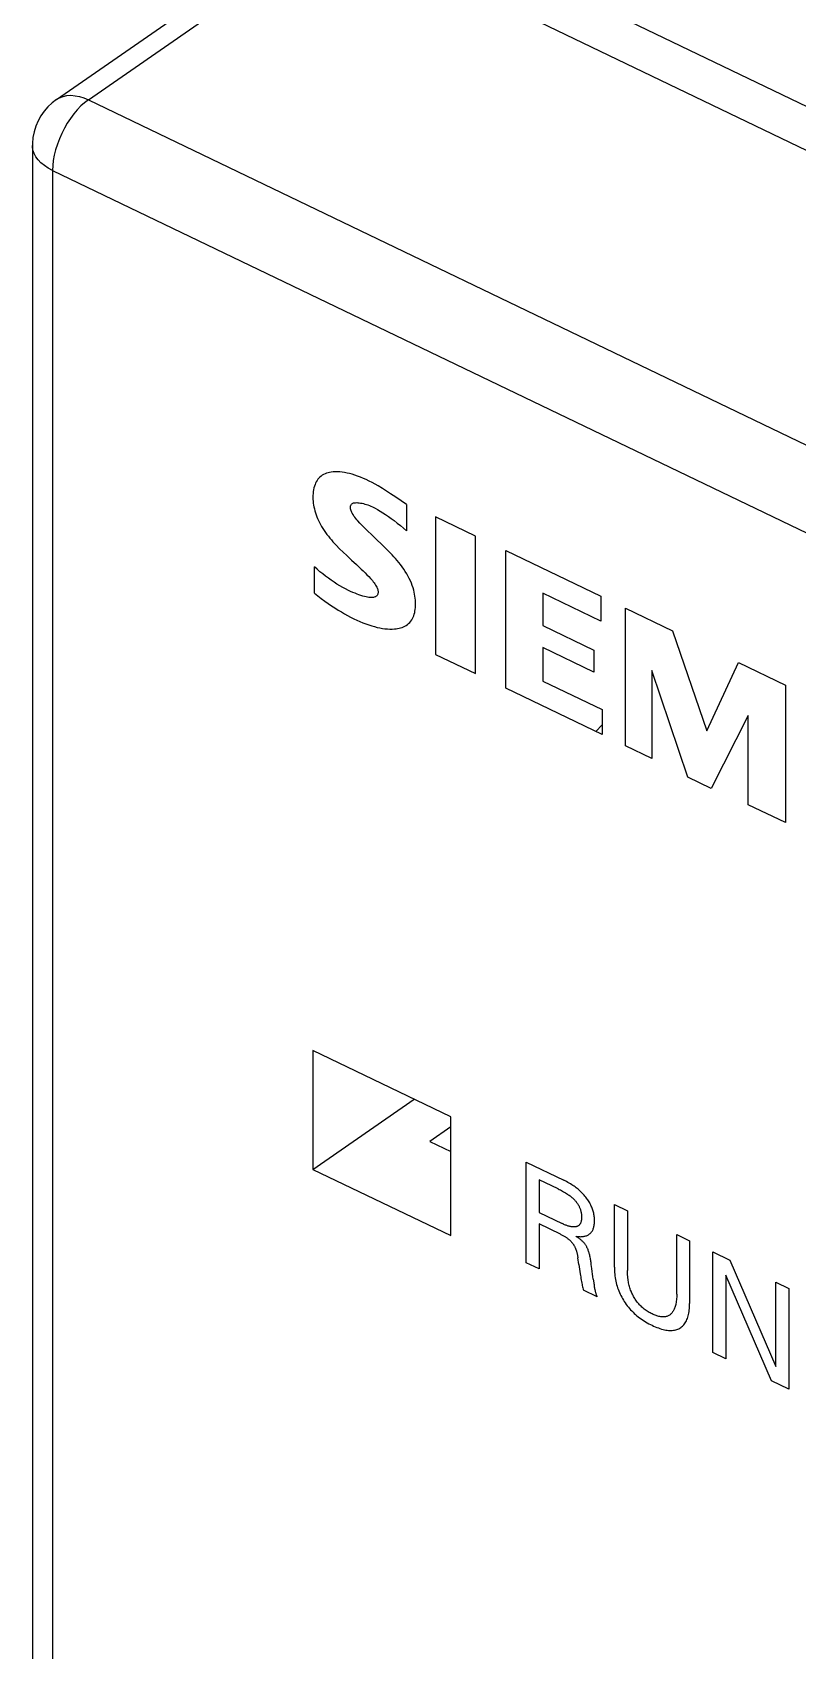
# Model space of a CAD drawing. Extents: x 0 to 420, y 0 to 297.
# Drawn here: x 150.88 to 164.54, y 151.48 to 180.36 of the extents above; entities that cross this region are included whole.
import ezdxf

# ---------------------------------------------------------------- set-up
doc = ezdxf.new("R2010")
doc.units = 0
doc.header["$LTSCALE"] = 23.1
doc.layers.add('40000_ISO', color=7, linetype='CONTINUOUS')

msp = doc.modelspace()

# ---------------------------------------------------------------- linework, layer by layer
at = {"layer": '40000_ISO', "color": 7, "linetype": 'CONTINUOUS'}
for p, q in [((210.089, 157.221), (156.678, 182.895)), ((151.309, 179.164), (156.104, 182.49)), ((151.879, 179.159), (156.358, 182.265)), ((209.769, 156.591), (156.358, 182.265)), ((151.23, 179.104), (151.157, 179.035)), ((151.309, 179.164), (151.23, 179.104)), ((151.309, 179.164), (151.365, 179.197)), ((151.365, 179.197), (151.427, 179.22)), ((151.427, 179.22), (151.495, 179.235)), ((151.495, 179.235), (151.566, 179.239)), ((151.566, 179.239), (151.641, 179.233)), ((151.641, 179.233), (151.719, 179.218)), ((151.719, 179.218), (151.799, 179.193)), ((151.812, 179.108), (151.746, 179.049)), ((151.799, 179.193), (151.879, 179.159)), ((151.879, 179.159), (151.812, 179.108)), ((151.879, 179.159), (205.29, 153.486)), ((150.981, 178.783), (150.94, 178.686)), ((151.031, 178.873), (150.981, 178.783)), ((151.09, 178.957), (151.031, 178.873)), ((151.157, 179.035), (151.09, 178.957)), ((151.559, 178.828), (151.503, 178.742)), ((151.619, 178.908), (151.559, 178.828)), ((151.681, 178.982), (151.619, 178.908)), ((151.746, 179.049), (151.681, 178.982)), ((150.909, 178.588), (150.889, 178.484)), ((150.94, 178.686), (150.909, 178.588)), ((151.403, 178.559), (151.361, 178.464)), ((151.451, 178.653), (151.403, 178.559)), ((151.503, 178.742), (151.451, 178.653)), ((150.88, 178.381), (150.879, 178.343)), ((150.88, 178.32), (150.879, 178.343)), ((150.879, 178.343), (150.879, 143.233)), ((150.889, 178.484), (150.88, 178.381)), ((150.889, 178.26), (150.88, 178.32)), ((150.91, 178.201), (150.889, 178.26)), ((151.294, 178.269), (151.27, 178.173)), ((151.325, 178.367), (151.294, 178.269)), ((151.361, 178.464), (151.325, 178.367)), ((150.941, 178.143), (150.91, 178.201)), ((150.982, 178.088), (150.941, 178.143)), ((151.033, 178.035), (150.982, 178.088)), ((151.093, 177.986), (151.033, 178.035)), ((151.162, 177.94), (151.093, 177.986)), ((151.239, 177.899), (151.162, 177.94)), ((151.243, 177.987), (151.239, 177.899)), ((151.253, 178.078), (151.243, 177.987)), ((151.27, 178.173), (151.253, 178.078)), ((151.239, 177.899), (151.239, 142.789)), ((151.239, 177.899), (204.65, 152.225)), ((156.033, 172.444), (156.013, 172.427)), ((156.055, 172.46), (156.033, 172.444)), ((156.079, 172.473), (156.055, 172.46)), ((156.104, 172.485), (156.079, 172.473)), ((156.13, 172.495), (156.104, 172.485)), ((156.157, 172.503), (156.13, 172.495)), ((156.185, 172.51), (156.157, 172.503)), ((156.214, 172.515), (156.185, 172.51)), ((156.251, 172.519), (156.214, 172.515)), ((156.289, 172.521), (156.251, 172.519)), ((156.328, 172.52), (156.289, 172.521)), ((156.368, 172.518), (156.328, 172.52)), ((156.408, 172.514), (156.368, 172.518)), ((156.452, 172.507), (156.408, 172.514)), ((156.497, 172.498), (156.452, 172.507)), ((156.542, 172.487), (156.497, 172.498)), ((156.588, 172.475), (156.542, 172.487)), ((156.634, 172.46), (156.588, 172.475)), ((156.685, 172.443), (156.634, 172.46)), ((156.737, 172.424), (156.685, 172.443)), ((155.894, 172.167), (155.891, 172.132)), ((155.899, 172.2), (155.894, 172.167)), ((155.906, 172.232), (155.899, 172.2)), ((155.914, 172.263), (155.906, 172.232)), ((155.925, 172.293), (155.914, 172.263)), ((155.936, 172.319), (155.925, 172.293)), ((155.948, 172.343), (155.936, 172.319)), ((155.962, 172.367), (155.948, 172.343)), ((155.978, 172.389), (155.962, 172.367)), ((155.995, 172.409), (155.978, 172.389)), ((156.013, 172.427), (155.995, 172.409)), ((156.788, 172.403), (156.737, 172.424)), ((156.84, 172.38), (156.788, 172.403)), ((156.892, 172.355), (156.84, 172.38)), ((156.945, 172.327), (156.892, 172.355)), ((156.999, 172.298), (156.945, 172.327)), ((157.052, 172.267), (156.999, 172.298)), ((157.127, 172.223), (157.052, 172.267)), ((157.201, 172.176), (157.127, 172.223)), ((157.275, 172.129), (157.201, 172.176)), ((155.889, 172.097), (155.888, 172.061)), ((155.888, 172.061), (155.889, 172.028)), ((155.891, 172.132), (155.889, 172.097)), ((155.889, 172.028), (155.891, 171.995)), ((155.891, 171.995), (155.895, 171.961)), ((155.895, 171.961), (155.899, 171.927)), ((155.899, 171.927), (155.905, 171.893)), ((155.905, 171.893), (155.913, 171.858)), ((155.913, 171.858), (155.922, 171.823)), ((156.557, 171.886), (156.558, 171.898)), ((156.558, 171.871), (156.557, 171.886)), ((156.558, 171.898), (156.56, 171.91)), ((156.561, 171.857), (156.558, 171.871)), ((156.56, 171.91), (156.564, 171.921)), ((156.565, 171.842), (156.561, 171.857)), ((156.564, 171.921), (156.569, 171.931)), ((156.569, 171.931), (156.575, 171.94)), ((156.575, 171.94), (156.583, 171.948)), ((156.583, 171.948), (156.593, 171.955)), ((156.593, 171.955), (156.603, 171.96)), ((156.603, 171.96), (156.615, 171.964)), ((156.615, 171.964), (156.627, 171.967)), ((156.627, 171.967), (156.648, 171.969)), ((156.648, 171.969), (156.669, 171.97)), ((156.669, 171.97), (156.691, 171.969)), ((156.691, 171.969), (156.714, 171.967)), ((156.714, 171.967), (156.739, 171.963)), ((156.739, 171.963), (156.764, 171.958)), ((156.764, 171.958), (156.789, 171.952)), ((156.789, 171.952), (156.815, 171.945)), ((156.815, 171.945), (156.842, 171.937)), ((156.842, 171.937), (156.868, 171.928)), ((156.868, 171.928), (156.895, 171.917)), ((156.895, 171.917), (156.923, 171.905)), ((156.923, 171.905), (156.95, 171.892)), ((156.95, 171.892), (156.996, 171.87)), ((156.996, 171.87), (157.042, 171.845)), ((157.37, 172.066), (157.275, 172.129)), ((157.561, 171.939), (157.37, 172.066)), ((157.561, 171.939), (157.561, 171.469)), ((155.922, 171.823), (155.932, 171.788)), ((155.932, 171.788), (155.944, 171.753)), ((155.944, 171.753), (155.957, 171.719)), ((155.957, 171.719), (155.972, 171.684)), ((155.972, 171.684), (155.987, 171.649)), ((155.987, 171.649), (156.004, 171.615)), ((156.004, 171.615), (156.022, 171.581)), ((156.022, 171.581), (156.043, 171.544)), ((156.57, 171.826), (156.565, 171.842)), ((156.576, 171.811), (156.57, 171.826)), ((156.583, 171.795), (156.576, 171.811)), ((156.591, 171.78), (156.583, 171.795)), ((156.605, 171.755), (156.591, 171.78)), ((156.621, 171.731), (156.605, 171.755)), ((156.637, 171.708), (156.621, 171.731)), ((156.654, 171.685), (156.637, 171.708)), ((156.673, 171.663), (156.654, 171.685)), ((156.691, 171.642), (156.673, 171.663)), ((156.723, 171.606), (156.691, 171.642)), ((156.757, 171.571), (156.723, 171.606)), ((156.79, 171.537), (156.757, 171.571)), ((157.042, 171.845), (157.087, 171.818)), ((157.087, 171.818), (157.133, 171.79)), ((157.133, 171.79), (157.184, 171.757)), ((157.184, 171.757), (157.235, 171.722)), ((157.235, 171.722), (157.286, 171.686)), ((157.286, 171.686), (157.336, 171.649)), ((157.336, 171.649), (157.393, 171.606)), ((157.393, 171.606), (157.449, 171.561)), ((157.449, 171.561), (157.505, 171.515)), ((158.077, 171.717), (158.077, 169.261)), ((158.79, 171.374), (158.077, 171.717)), ((156.043, 171.544), (156.065, 171.508)), ((156.065, 171.508), (156.088, 171.472)), ((156.088, 171.472), (156.112, 171.437)), ((156.112, 171.437), (156.137, 171.403)), ((156.137, 171.403), (156.163, 171.369)), ((156.163, 171.369), (156.189, 171.336)), ((156.189, 171.336), (156.217, 171.304)), ((156.217, 171.304), (156.245, 171.272)), ((156.245, 171.272), (156.274, 171.241)), ((156.824, 171.504), (156.79, 171.537)), ((156.858, 171.47), (156.824, 171.504)), ((156.943, 171.389), (156.858, 171.47)), ((157.028, 171.308), (156.943, 171.389)), ((157.113, 171.227), (157.028, 171.308)), ((157.505, 171.515), (157.561, 171.469)), ((158.79, 168.918), (158.79, 171.374)), ((156.274, 171.241), (156.303, 171.211)), ((156.303, 171.211), (156.365, 171.148)), ((156.365, 171.148), (156.428, 171.087)), ((156.428, 171.087), (156.491, 171.026)), ((156.491, 171.026), (156.577, 170.945)), ((157.176, 171.165), (157.113, 171.227)), ((157.238, 171.102), (157.176, 171.165)), ((157.3, 171.038), (157.238, 171.102)), ((157.331, 171.005), (157.3, 171.038)), ((157.361, 170.972), (157.331, 171.005)), ((159.331, 168.658), (159.331, 171.114)), ((159.331, 171.114), (161.028, 170.298)), ((155.913, 170.353), (155.913, 170.824)), ((155.963, 170.78), (155.913, 170.824)), ((156.013, 170.737), (155.963, 170.78)), ((156.063, 170.696), (156.013, 170.737)), ((156.114, 170.656), (156.063, 170.696)), ((156.577, 170.945), (156.664, 170.864)), ((156.664, 170.864), (156.751, 170.783)), ((156.751, 170.783), (156.785, 170.75)), ((156.785, 170.75), (156.819, 170.717)), ((156.819, 170.717), (156.852, 170.684)), ((157.391, 170.938), (157.361, 170.972)), ((157.42, 170.904), (157.391, 170.938)), ((157.451, 170.865), (157.42, 170.904)), ((157.481, 170.824), (157.451, 170.865)), ((157.509, 170.783), (157.481, 170.824)), ((157.537, 170.741), (157.509, 170.783)), ((157.563, 170.698), (157.537, 170.741)), ((157.587, 170.654), (157.563, 170.698)), ((156.164, 170.619), (156.114, 170.656)), ((156.215, 170.583), (156.164, 170.619)), ((156.266, 170.549), (156.215, 170.583)), ((156.317, 170.516), (156.266, 170.549)), ((156.368, 170.486), (156.317, 170.516)), ((156.419, 170.457), (156.368, 170.486)), ((156.47, 170.43), (156.419, 170.457)), ((156.521, 170.404), (156.47, 170.43)), ((156.852, 170.684), (156.885, 170.649)), ((156.885, 170.649), (156.918, 170.614)), ((156.918, 170.614), (156.934, 170.596)), ((156.934, 170.596), (156.949, 170.577)), ((156.949, 170.577), (156.965, 170.558)), ((156.965, 170.558), (156.979, 170.539)), ((156.979, 170.539), (156.993, 170.519)), ((156.993, 170.519), (157.006, 170.499)), ((157.006, 170.499), (157.018, 170.478)), ((157.018, 170.478), (157.026, 170.463)), ((157.026, 170.463), (157.033, 170.448)), ((157.033, 170.448), (157.039, 170.432)), ((157.039, 170.432), (157.044, 170.417)), ((157.044, 170.417), (157.048, 170.403)), ((157.608, 170.613), (157.587, 170.654)), ((157.627, 170.572), (157.608, 170.613)), ((157.645, 170.53), (157.627, 170.572)), ((157.661, 170.489), (157.645, 170.53)), ((157.675, 170.447), (157.661, 170.489)), ((157.687, 170.406), (157.675, 170.447)), ((157.696, 170.37), (157.687, 170.406)), ((155.913, 170.353), (155.974, 170.306)), ((155.974, 170.306), (156.036, 170.259)), ((156.036, 170.259), (156.098, 170.213)), ((156.098, 170.213), (156.16, 170.169)), ((156.16, 170.169), (156.219, 170.129)), ((156.219, 170.129), (156.277, 170.091)), ((156.56, 170.386), (156.521, 170.404)), ((156.6, 170.368), (156.56, 170.386)), ((156.639, 170.351), (156.6, 170.368)), ((156.675, 170.337), (156.639, 170.351)), ((156.71, 170.324), (156.675, 170.337)), ((156.746, 170.312), (156.71, 170.324)), ((156.777, 170.303), (156.746, 170.312)), ((156.809, 170.294), (156.777, 170.303)), ((156.84, 170.287), (156.809, 170.294)), ((156.864, 170.282), (156.84, 170.287)), ((156.888, 170.279), (156.864, 170.282)), ((156.912, 170.277), (156.888, 170.279)), ((156.935, 170.276), (156.912, 170.277)), ((156.957, 170.277), (156.935, 170.276)), ((156.971, 170.279), (156.957, 170.277)), ((156.984, 170.282), (156.971, 170.279)), ((156.996, 170.286), (156.984, 170.282)), ((157.008, 170.291), (156.996, 170.286)), ((157.019, 170.298), (157.008, 170.291)), ((157.028, 170.307), (157.019, 170.298)), ((157.035, 170.315), (157.028, 170.307)), ((157.041, 170.325), (157.035, 170.315)), ((157.046, 170.336), (157.041, 170.325)), ((157.049, 170.348), (157.046, 170.336)), ((157.048, 170.403), (157.05, 170.388)), ((157.051, 170.361), (157.049, 170.348)), ((157.05, 170.388), (157.052, 170.374)), ((157.052, 170.374), (157.051, 170.361)), ((157.704, 170.334), (157.696, 170.37)), ((157.71, 170.298), (157.704, 170.334)), ((157.715, 170.263), (157.71, 170.298)), ((157.718, 170.228), (157.715, 170.263)), ((157.72, 170.193), (157.718, 170.228)), ((157.718, 170.096), (157.72, 170.127)), ((157.72, 170.159), (157.72, 170.193)), ((157.72, 170.127), (157.72, 170.159)), ((159.995, 170.351), (159.995, 169.776)), ((161.028, 169.854), (159.995, 170.351)), ((161.028, 170.298), (161.028, 169.854)), ((156.277, 170.091), (156.336, 170.053)), ((156.336, 170.053), (156.395, 170.018)), ((156.395, 170.018), (156.45, 169.985)), ((156.45, 169.985), (156.505, 169.955)), ((156.505, 169.955), (156.56, 169.926)), ((156.56, 169.926), (156.616, 169.898)), ((156.616, 169.898), (156.67, 169.872)), ((156.67, 169.872), (156.725, 169.848)), ((156.725, 169.848), (156.779, 169.826)), ((157.596, 169.811), (157.616, 169.831)), ((157.616, 169.831), (157.634, 169.852)), ((157.634, 169.852), (157.651, 169.875)), ((157.651, 169.875), (157.666, 169.9)), ((157.666, 169.9), (157.679, 169.926)), ((157.679, 169.926), (157.689, 169.952)), ((157.689, 169.952), (157.697, 169.978)), ((157.697, 169.978), (157.705, 170.006)), ((157.705, 170.006), (157.71, 170.035)), ((157.71, 170.035), (157.715, 170.065)), ((157.715, 170.065), (157.718, 170.096)), ((161.471, 167.629), (161.471, 170.085)), ((161.471, 170.085), (162.307, 169.684)), ((156.779, 169.826), (156.833, 169.805)), ((156.833, 169.805), (156.888, 169.786)), ((156.888, 169.786), (156.937, 169.77)), ((156.937, 169.77), (156.986, 169.756)), ((156.986, 169.756), (157.034, 169.744)), ((157.034, 169.744), (157.082, 169.733)), ((157.082, 169.733), (157.13, 169.725)), ((157.13, 169.725), (157.174, 169.719)), ((157.174, 169.719), (157.217, 169.715)), ((157.217, 169.715), (157.26, 169.713)), ((157.26, 169.713), (157.302, 169.713)), ((157.302, 169.713), (157.343, 169.715)), ((157.343, 169.715), (157.372, 169.718)), ((157.372, 169.718), (157.4, 169.722)), ((157.4, 169.722), (157.427, 169.727)), ((157.427, 169.727), (157.454, 169.734)), ((157.454, 169.734), (157.48, 169.743)), ((157.48, 169.743), (157.505, 169.753)), ((157.505, 169.753), (157.53, 169.764)), ((157.53, 169.764), (157.553, 169.778)), ((157.553, 169.778), (157.575, 169.794)), ((157.575, 169.794), (157.596, 169.811)), ((159.995, 169.776), (160.905, 169.338)), ((162.307, 169.684), (162.922, 167.899)), ((158.077, 169.261), (158.79, 168.918)), ((159.995, 169.384), (159.995, 168.783)), ((160.905, 168.946), (159.995, 169.384)), ((160.905, 169.338), (160.905, 168.946)), ((161.938, 168.972), (161.938, 167.405)), ((162.578, 167.071), (161.938, 168.972)), ((162.922, 167.899), (163.488, 169.116)), ((163.488, 169.116), (164.324, 168.714)), ((159.995, 168.783), (161.053, 168.275)), ((164.324, 168.714), (164.324, 166.258)), ((161.053, 167.83), (159.331, 168.658)), ((161.053, 168.275), (161.053, 167.83)), ((163.66, 168.171), (162.996, 166.87)), ((163.66, 166.577), (163.66, 168.171)), ((160.936, 167.887), (161.053, 168.004)), ((161.938, 167.405), (161.471, 167.629)), ((162.996, 166.87), (162.578, 167.071)), ((164.324, 166.258), (163.66, 166.577)), ((155.889, 162.192), (155.889, 160.069)), ((158.348, 161.01), (155.889, 162.192)), ((155.889, 160.069), (157.697, 161.323)), ((158.348, 158.887), (158.348, 161.01)), ((158.348, 160.827), (157.975, 160.568)), ((157.975, 160.568), (158.348, 160.389)), ((155.889, 160.069), (158.348, 158.887)), ((159.693, 158.404), (159.693, 160.2)), ((159.693, 160.2), (160.366, 159.876)), ((159.924, 159.885), (159.924, 159.301)), ((160.265, 159.721), (159.924, 159.885)), ((160.265, 159.721), (160.285, 159.711)), ((160.39, 159.864), (160.366, 159.876)), ((160.415, 159.852), (160.39, 159.864)), ((160.439, 159.838), (160.415, 159.852)), ((160.464, 159.825), (160.439, 159.838)), ((160.488, 159.81), (160.464, 159.825)), ((160.512, 159.795), (160.488, 159.81)), ((160.53, 159.783), (160.512, 159.795)), ((160.549, 159.77), (160.53, 159.783)), ((160.567, 159.757), (160.549, 159.77)), ((160.585, 159.743), (160.567, 159.757)), ((160.603, 159.729), (160.585, 159.743)), ((160.621, 159.715), (160.603, 159.729)), ((160.285, 159.711), (160.305, 159.702)), ((160.305, 159.702), (160.324, 159.691)), ((160.324, 159.691), (160.344, 159.681)), ((160.344, 159.681), (160.364, 159.67)), ((160.364, 159.67), (160.383, 159.659)), ((160.383, 159.659), (160.399, 159.649)), ((160.399, 159.649), (160.415, 159.639)), ((160.415, 159.639), (160.431, 159.629)), ((160.431, 159.629), (160.447, 159.618)), ((160.447, 159.618), (160.463, 159.607)), ((160.463, 159.607), (160.479, 159.595)), ((160.479, 159.595), (160.49, 159.587)), ((160.49, 159.587), (160.501, 159.578)), ((160.501, 159.578), (160.511, 159.569)), ((160.511, 159.569), (160.522, 159.56)), ((160.522, 159.56), (160.533, 159.551)), ((160.533, 159.551), (160.543, 159.541)), ((160.543, 159.541), (160.553, 159.531)), ((160.553, 159.531), (160.562, 159.521)), ((160.562, 159.521), (160.571, 159.511)), ((160.571, 159.511), (160.58, 159.501)), ((160.58, 159.501), (160.588, 159.491)), ((160.588, 159.491), (160.596, 159.48)), ((160.596, 159.48), (160.604, 159.469)), ((160.604, 159.469), (160.612, 159.458)), ((160.612, 159.458), (160.619, 159.447)), ((160.619, 159.447), (160.626, 159.435)), ((160.638, 159.7), (160.621, 159.715)), ((160.626, 159.435), (160.632, 159.424)), ((160.654, 159.685), (160.638, 159.7)), ((160.67, 159.671), (160.654, 159.685)), ((160.685, 159.656), (160.67, 159.671)), ((160.701, 159.64), (160.685, 159.656)), ((160.716, 159.624), (160.701, 159.64)), ((160.73, 159.608), (160.716, 159.624)), ((160.745, 159.591), (160.73, 159.608)), ((160.758, 159.575), (160.745, 159.591)), ((160.771, 159.558), (160.758, 159.575)), ((160.784, 159.541), (160.771, 159.558)), ((160.796, 159.524), (160.784, 159.541)), ((160.807, 159.506), (160.796, 159.524)), ((160.819, 159.489), (160.807, 159.506)), ((160.829, 159.471), (160.819, 159.489)), ((160.839, 159.452), (160.829, 159.471)), ((160.848, 159.434), (160.839, 159.452)), ((160.857, 159.416), (160.848, 159.434)), ((161.271, 158.322), (161.271, 159.441)), ((161.271, 159.441), (161.502, 159.33)), ((159.924, 159.301), (160.34, 159.101)), ((160.632, 159.424), (160.638, 159.412)), ((160.638, 159.412), (160.643, 159.4)), ((160.643, 159.4), (160.649, 159.389)), ((160.649, 159.389), (160.654, 159.377)), ((160.654, 159.377), (160.658, 159.365)), ((160.658, 159.365), (160.662, 159.353)), ((160.662, 159.353), (160.666, 159.341)), ((160.666, 159.341), (160.669, 159.329)), ((160.669, 159.329), (160.672, 159.316)), ((160.672, 159.316), (160.675, 159.303)), ((160.676, 159.145), (160.674, 159.137)), ((160.675, 159.303), (160.678, 159.29)), ((160.678, 159.155), (160.676, 159.145)), ((160.678, 159.29), (160.68, 159.277)), ((160.68, 159.164), (160.678, 159.155)), ((160.68, 159.277), (160.681, 159.264)), ((160.681, 159.173), (160.68, 159.164)), ((160.681, 159.264), (160.682, 159.251)), ((160.682, 159.183), (160.681, 159.173)), ((160.682, 159.251), (160.683, 159.238)), ((160.683, 159.193), (160.682, 159.183)), ((160.683, 159.238), (160.684, 159.226)), ((160.684, 159.213), (160.683, 159.203)), ((160.683, 159.203), (160.683, 159.193)), ((160.684, 159.226), (160.684, 159.213)), ((160.865, 159.398), (160.857, 159.416)), ((160.872, 159.379), (160.865, 159.398)), ((160.879, 159.361), (160.872, 159.379)), ((160.885, 159.342), (160.879, 159.361)), ((160.891, 159.324), (160.885, 159.342)), ((160.896, 159.306), (160.891, 159.324)), ((160.901, 159.286), (160.896, 159.306)), ((160.905, 159.266), (160.901, 159.286)), ((160.908, 159.246), (160.905, 159.266)), ((160.911, 159.227), (160.908, 159.246)), ((160.912, 159.208), (160.911, 159.227)), ((160.914, 159.189), (160.912, 159.208)), ((160.915, 159.17), (160.914, 159.189)), ((160.915, 159.152), (160.915, 159.17)), ((160.915, 159.134), (160.915, 159.152)), ((161.502, 159.33), (161.502, 158.265)), ((159.924, 159.097), (159.924, 158.293)), ((160.305, 158.914), (159.924, 159.097)), ((160.305, 158.914), (160.316, 158.908)), ((160.316, 158.908), (160.327, 158.903)), ((160.327, 158.903), (160.338, 158.897)), ((160.338, 158.897), (160.35, 158.891)), ((160.353, 159.095), (160.34, 159.101)), ((160.35, 158.891), (160.361, 158.885)), ((160.367, 159.089), (160.353, 159.095)), ((160.361, 158.885), (160.372, 158.878)), ((160.38, 159.083), (160.367, 159.089)), ((160.372, 158.878), (160.383, 158.872)), ((160.394, 159.077), (160.38, 159.083)), ((160.383, 158.872), (160.394, 158.865)), ((160.407, 159.072), (160.394, 159.077)), ((160.394, 158.865), (160.403, 158.859)), ((160.403, 158.859), (160.412, 158.853)), ((160.42, 159.067), (160.407, 159.072)), ((160.412, 158.853), (160.422, 158.846)), ((160.434, 159.062), (160.42, 159.067)), ((160.447, 159.058), (160.434, 159.062)), ((160.46, 159.054), (160.447, 159.058)), ((160.473, 159.051), (160.46, 159.054)), ((160.486, 159.048), (160.473, 159.051)), ((160.499, 159.046), (160.486, 159.048)), ((160.512, 159.044), (160.499, 159.046)), ((160.525, 159.043), (160.512, 159.044)), ((160.534, 159.042), (160.525, 159.043)), ((160.543, 159.042), (160.534, 159.042)), ((160.553, 159.042), (160.543, 159.042)), ((160.562, 159.043), (160.553, 159.042)), ((160.57, 159.044), (160.562, 159.043)), ((160.579, 159.045), (160.57, 159.044)), ((160.587, 159.047), (160.579, 159.045)), ((160.594, 158.867), (160.581, 158.876)), ((160.581, 158.876), (160.597, 158.873)), ((160.596, 159.049), (160.587, 159.047)), ((160.608, 158.858), (160.594, 158.867)), ((160.604, 159.052), (160.596, 159.049)), ((160.597, 158.873), (160.613, 158.871)), ((160.611, 159.055), (160.604, 159.052)), ((160.622, 158.849), (160.608, 158.858)), ((160.618, 159.059), (160.611, 159.055)), ((160.613, 158.871), (160.63, 158.87)), ((160.625, 159.063), (160.618, 159.059)), ((160.632, 159.067), (160.625, 159.063)), ((160.63, 158.87), (160.646, 158.869)), ((160.638, 159.072), (160.632, 159.067)), ((160.644, 159.078), (160.638, 159.072)), ((160.649, 159.084), (160.644, 159.078)), ((160.646, 158.869), (160.661, 158.868)), ((160.654, 159.09), (160.649, 159.084)), ((160.658, 159.097), (160.654, 159.09)), ((160.662, 159.104), (160.658, 159.097)), ((160.661, 158.868), (160.676, 158.869)), ((160.665, 159.112), (160.662, 159.104)), ((160.669, 159.12), (160.665, 159.112)), ((160.672, 159.128), (160.669, 159.12)), ((160.674, 159.137), (160.672, 159.128)), ((160.676, 158.869), (160.69, 158.87)), ((160.69, 158.87), (160.705, 158.871)), ((160.705, 158.871), (160.718, 158.873)), ((160.718, 158.873), (160.732, 158.875)), ((160.732, 158.875), (160.745, 158.878)), ((160.745, 158.878), (160.758, 158.882)), ((160.758, 158.882), (160.77, 158.886)), ((160.77, 158.886), (160.782, 158.891)), ((160.782, 158.891), (160.794, 158.897)), ((160.794, 158.897), (160.805, 158.903)), ((160.805, 158.903), (160.816, 158.91)), ((160.816, 158.91), (160.826, 158.917)), ((160.826, 158.917), (160.836, 158.925)), ((160.836, 158.925), (160.845, 158.934)), ((160.845, 158.934), (160.854, 158.943)), ((160.854, 158.943), (160.861, 158.953)), ((160.861, 158.953), (160.869, 158.963)), ((160.869, 158.963), (160.876, 158.974)), ((160.876, 158.974), (160.882, 158.986)), ((160.882, 158.986), (160.888, 158.998)), ((160.888, 158.998), (160.893, 159.011)), ((160.893, 159.011), (160.897, 159.024)), ((160.897, 159.024), (160.902, 159.038)), ((160.902, 159.038), (160.905, 159.053)), ((160.905, 159.053), (160.908, 159.069)), ((160.908, 159.069), (160.911, 159.085)), ((160.911, 159.085), (160.913, 159.101)), ((160.913, 159.101), (160.914, 159.118)), ((160.914, 159.118), (160.915, 159.134)), ((162.383, 157.841), (162.383, 158.907)), ((162.383, 158.907), (162.613, 158.796)), ((160.422, 158.846), (160.431, 158.84)), ((160.431, 158.84), (160.44, 158.833)), ((160.44, 158.833), (160.449, 158.826)), ((160.449, 158.826), (160.458, 158.818)), ((160.458, 158.818), (160.466, 158.811)), ((160.466, 158.811), (160.473, 158.805)), ((160.473, 158.805), (160.479, 158.799)), ((160.479, 158.799), (160.486, 158.793)), ((160.486, 158.793), (160.492, 158.786)), ((160.492, 158.786), (160.498, 158.78)), ((160.498, 158.78), (160.504, 158.773)), ((160.504, 158.773), (160.51, 158.767)), ((160.51, 158.767), (160.516, 158.76)), ((160.516, 158.76), (160.522, 158.752)), ((160.522, 158.752), (160.527, 158.745)), ((160.527, 158.745), (160.533, 158.737)), ((160.533, 158.737), (160.538, 158.729)), ((160.538, 158.729), (160.543, 158.722)), ((160.543, 158.722), (160.548, 158.714)), ((160.548, 158.714), (160.553, 158.705)), ((160.553, 158.705), (160.557, 158.697)), ((160.557, 158.697), (160.561, 158.689)), ((160.561, 158.689), (160.565, 158.681)), ((160.565, 158.681), (160.57, 158.671)), ((160.57, 158.671), (160.574, 158.662)), ((160.574, 158.662), (160.578, 158.652)), ((160.578, 158.652), (160.582, 158.642)), ((160.582, 158.642), (160.585, 158.633)), ((160.585, 158.633), (160.589, 158.623)), ((160.589, 158.623), (160.592, 158.614)), ((160.592, 158.614), (160.595, 158.604)), ((160.595, 158.604), (160.597, 158.594)), ((160.597, 158.594), (160.601, 158.582)), ((160.601, 158.582), (160.604, 158.569)), ((160.604, 158.569), (160.607, 158.556)), ((160.636, 158.84), (160.622, 158.849)), ((160.649, 158.83), (160.636, 158.84)), ((160.659, 158.822), (160.649, 158.83)), ((160.668, 158.815), (160.659, 158.822)), ((160.677, 158.807), (160.668, 158.815)), ((160.687, 158.799), (160.677, 158.807)), ((160.696, 158.791), (160.687, 158.799)), ((160.705, 158.782), (160.696, 158.791)), ((160.712, 158.774), (160.705, 158.782)), ((160.72, 158.767), (160.712, 158.774)), ((160.727, 158.759), (160.72, 158.767)), ((160.734, 158.75), (160.727, 158.759)), ((160.741, 158.742), (160.734, 158.75)), ((160.747, 158.733), (160.741, 158.742)), ((160.753, 158.724), (160.747, 158.733)), ((160.759, 158.715), (160.753, 158.724)), ((160.765, 158.706), (160.759, 158.715)), ((160.77, 158.697), (160.765, 158.706)), ((160.775, 158.688), (160.77, 158.697)), ((160.78, 158.678), (160.775, 158.688)), ((160.785, 158.668), (160.78, 158.678)), ((160.789, 158.659), (160.785, 158.668)), ((160.793, 158.649), (160.789, 158.659)), ((160.799, 158.635), (160.793, 158.649)), ((160.804, 158.622), (160.799, 158.635)), ((160.809, 158.608), (160.804, 158.622)), ((160.814, 158.594), (160.809, 158.608)), ((160.818, 158.581), (160.814, 158.594)), ((160.822, 158.567), (160.818, 158.581)), ((160.825, 158.554), (160.822, 158.567)), ((162.613, 158.796), (162.613, 157.677)), ((163.027, 156.801), (163.027, 158.597)), ((163.027, 158.597), (163.328, 158.452)), ((159.924, 158.293), (159.693, 158.404)), ((160.607, 158.556), (160.609, 158.544)), ((160.609, 158.544), (160.612, 158.531)), ((160.612, 158.531), (160.614, 158.519)), ((160.614, 158.519), (160.616, 158.506)), ((160.616, 158.506), (160.618, 158.494)), ((160.634, 158.372), (160.618, 158.494)), ((160.634, 158.372), (160.64, 158.331)), ((160.64, 158.331), (160.646, 158.289)), ((160.646, 158.289), (160.652, 158.248)), ((160.829, 158.54), (160.825, 158.554)), ((160.833, 158.521), (160.829, 158.54)), ((160.837, 158.502), (160.833, 158.521)), ((160.841, 158.482), (160.837, 158.502)), ((160.844, 158.463), (160.841, 158.482)), ((160.847, 158.444), (160.844, 158.463)), ((160.85, 158.425), (160.847, 158.444)), ((160.853, 158.406), (160.85, 158.425)), ((160.857, 158.37), (160.853, 158.406)), ((160.867, 158.298), (160.857, 158.37)), ((160.873, 158.249), (160.867, 158.298)), ((161.271, 158.322), (161.271, 158.292)), ((161.271, 158.292), (161.272, 158.262)), ((163.328, 158.452), (164.154, 156.55)), ((160.652, 158.248), (160.659, 158.206)), ((160.659, 158.206), (160.663, 158.178)), ((160.663, 158.178), (160.668, 158.151)), ((160.668, 158.151), (160.672, 158.123)), ((160.672, 158.123), (160.677, 158.095)), ((160.677, 158.095), (160.683, 158.067)), ((160.683, 158.067), (160.688, 158.039)), ((160.688, 158.039), (160.692, 158.018)), ((160.692, 158.018), (160.697, 157.997)), ((160.697, 157.997), (160.702, 157.976)), ((160.88, 158.2), (160.873, 158.249)), ((160.887, 158.156), (160.88, 158.2)), ((160.893, 158.112), (160.887, 158.156)), ((160.893, 158.112), (160.909, 158.011)), ((160.912, 157.996), (160.909, 158.011)), ((160.914, 157.98), (160.912, 157.996)), ((161.272, 158.262), (161.274, 158.231)), ((161.274, 158.231), (161.277, 158.199)), ((161.277, 158.199), (161.28, 158.168)), ((161.28, 158.168), (161.285, 158.136)), ((161.285, 158.136), (161.29, 158.103)), ((161.29, 158.103), (161.296, 158.075)), ((161.296, 158.075), (161.302, 158.046)), ((161.302, 158.046), (161.31, 158.017)), ((161.31, 158.017), (161.318, 157.988)), ((161.318, 157.988), (161.327, 157.958)), ((161.502, 158.239), (161.502, 158.265)), ((161.503, 158.212), (161.502, 158.239)), ((161.505, 158.186), (161.503, 158.212)), ((161.507, 158.159), (161.505, 158.186)), ((161.51, 158.132), (161.507, 158.159)), ((161.513, 158.104), (161.51, 158.132)), ((161.516, 158.084), (161.513, 158.104)), ((161.52, 158.063), (161.516, 158.084)), ((161.524, 158.042), (161.52, 158.063)), ((161.529, 158.02), (161.524, 158.042)), ((161.534, 157.999), (161.529, 158.02)), ((161.54, 157.978), (161.534, 157.999)), ((163.257, 158.18), (163.257, 156.69)), ((164.073, 156.298), (163.257, 158.18)), ((164.154, 156.55), (164.154, 158.056)), ((164.154, 158.056), (164.384, 157.945)), ((160.702, 157.976), (160.707, 157.955)), ((160.707, 157.955), (160.712, 157.934)), ((160.712, 157.934), (160.717, 157.912)), ((160.963, 157.794), (160.717, 157.912)), ((160.917, 157.965), (160.914, 157.98)), ((160.92, 157.949), (160.917, 157.965)), ((160.923, 157.933), (160.92, 157.949)), ((160.925, 157.924), (160.923, 157.933)), ((160.928, 157.914), (160.925, 157.924)), ((160.93, 157.904), (160.928, 157.914)), ((160.932, 157.895), (160.93, 157.904)), ((160.934, 157.885), (160.932, 157.895)), ((160.937, 157.875), (160.934, 157.885)), ((160.939, 157.866), (160.937, 157.875)), ((160.942, 157.856), (160.939, 157.866)), ((160.944, 157.848), (160.942, 157.856)), ((160.947, 157.841), (160.944, 157.848)), ((160.949, 157.833), (160.947, 157.841)), ((160.952, 157.825), (160.949, 157.833)), ((160.954, 157.818), (160.952, 157.825)), ((160.957, 157.81), (160.954, 157.818)), ((160.96, 157.802), (160.957, 157.81)), ((160.963, 157.794), (160.96, 157.802)), ((161.327, 157.958), (161.338, 157.929)), ((161.338, 157.929), (161.349, 157.9)), ((161.349, 157.9), (161.36, 157.872)), ((161.36, 157.872), (161.372, 157.845)), ((161.372, 157.845), (161.386, 157.818)), ((161.386, 157.818), (161.4, 157.791)), ((161.4, 157.791), (161.414, 157.764)), ((161.414, 157.764), (161.43, 157.738)), ((161.43, 157.738), (161.446, 157.712)), ((161.446, 157.712), (161.463, 157.686)), ((161.547, 157.956), (161.54, 157.978)), ((161.553, 157.937), (161.547, 157.956)), ((161.56, 157.917), (161.553, 157.937)), ((161.567, 157.898), (161.56, 157.917)), ((161.575, 157.878), (161.567, 157.898)), ((161.584, 157.859), (161.575, 157.878)), ((161.593, 157.84), (161.584, 157.859)), ((161.603, 157.82), (161.593, 157.84)), ((161.612, 157.803), (161.603, 157.82)), ((161.622, 157.785), (161.612, 157.803)), ((161.632, 157.768), (161.622, 157.785)), ((161.643, 157.751), (161.632, 157.768)), ((161.655, 157.734), (161.643, 157.751)), ((161.666, 157.717), (161.655, 157.734)), ((161.678, 157.701), (161.666, 157.717)), ((161.691, 157.685), (161.678, 157.701)), ((162.375, 157.715), (162.372, 157.691)), ((162.378, 157.74), (162.375, 157.715)), ((162.38, 157.765), (162.378, 157.74)), ((162.382, 157.79), (162.38, 157.765)), ((162.383, 157.841), (162.382, 157.816)), ((162.382, 157.816), (162.382, 157.79)), ((164.384, 157.945), (164.384, 156.149)), ((161.463, 157.686), (161.481, 157.661)), ((161.481, 157.661), (161.5, 157.636)), ((161.5, 157.636), (161.519, 157.612)), ((161.519, 157.612), (161.538, 157.589)), ((161.538, 157.589), (161.559, 157.566)), ((161.559, 157.566), (161.579, 157.544)), ((161.579, 157.544), (161.602, 157.521)), ((161.602, 157.521), (161.625, 157.5)), ((161.625, 157.5), (161.648, 157.479)), ((161.648, 157.479), (161.672, 157.458)), ((161.672, 157.458), (161.696, 157.439)), ((161.704, 157.67), (161.691, 157.685)), ((161.696, 157.439), (161.72, 157.42)), ((161.718, 157.655), (161.704, 157.67)), ((161.731, 157.64), (161.718, 157.655)), ((161.72, 157.42), (161.745, 157.402)), ((161.746, 157.626), (161.731, 157.64)), ((161.76, 157.613), (161.746, 157.626)), ((161.775, 157.6), (161.76, 157.613)), ((161.789, 157.587), (161.775, 157.6)), ((161.804, 157.575), (161.789, 157.587)), ((161.821, 157.562), (161.804, 157.575)), ((161.839, 157.55), (161.821, 157.562)), ((161.856, 157.539), (161.839, 157.55)), ((161.873, 157.528), (161.856, 157.539)), ((161.89, 157.518), (161.873, 157.528)), ((161.908, 157.508), (161.89, 157.518)), ((161.925, 157.499), (161.908, 157.508)), ((161.943, 157.49), (161.925, 157.499)), ((161.961, 157.482), (161.943, 157.49)), ((161.978, 157.474), (161.961, 157.482)), ((161.996, 157.467), (161.978, 157.474)), ((162.013, 157.461), (161.996, 157.467)), ((162.03, 157.455), (162.013, 157.461)), ((162.048, 157.45), (162.03, 157.455)), ((162.065, 157.445), (162.048, 157.45)), ((162.082, 157.442), (162.065, 157.445)), ((162.097, 157.439), (162.082, 157.442)), ((162.112, 157.438), (162.097, 157.439)), ((162.126, 157.436), (162.112, 157.438)), ((162.141, 157.436), (162.126, 157.436)), ((162.155, 157.437), (162.141, 157.436)), ((162.169, 157.438), (162.155, 157.437)), ((162.182, 157.44), (162.169, 157.438)), ((162.195, 157.443), (162.182, 157.44)), ((162.208, 157.447), (162.195, 157.443)), ((162.22, 157.451), (162.208, 157.447)), ((162.232, 157.456), (162.22, 157.451)), ((162.243, 157.462), (162.232, 157.456)), ((162.254, 157.469), (162.243, 157.462)), ((162.264, 157.476), (162.254, 157.469)), ((162.274, 157.485), (162.264, 157.476)), ((162.283, 157.493), (162.274, 157.485)), ((162.293, 157.503), (162.283, 157.493)), ((162.302, 157.514), (162.293, 157.503)), ((162.31, 157.525), (162.302, 157.514)), ((162.318, 157.537), (162.31, 157.525)), ((162.325, 157.549), (162.318, 157.537)), ((162.332, 157.562), (162.325, 157.549)), ((162.338, 157.575), (162.332, 157.562)), ((162.345, 157.59), (162.338, 157.575)), ((162.351, 157.606), (162.345, 157.59)), ((162.356, 157.622), (162.351, 157.606)), ((162.361, 157.639), (162.356, 157.622)), ((162.365, 157.656), (162.361, 157.639)), ((162.368, 157.673), (162.365, 157.656)), ((162.372, 157.691), (162.368, 157.673)), ((162.565, 157.388), (162.574, 157.409)), ((162.574, 157.409), (162.581, 157.431)), ((162.581, 157.431), (162.588, 157.454)), ((162.588, 157.454), (162.593, 157.477)), ((162.593, 157.477), (162.599, 157.504)), ((162.599, 157.504), (162.603, 157.532)), ((162.603, 157.532), (162.607, 157.56)), ((162.607, 157.56), (162.609, 157.589)), ((162.609, 157.589), (162.611, 157.618)), ((162.611, 157.618), (162.612, 157.647)), ((162.612, 157.647), (162.613, 157.677)), ((161.745, 157.402), (161.772, 157.383)), ((161.772, 157.383), (161.8, 157.365)), ((161.8, 157.365), (161.828, 157.348)), ((161.828, 157.348), (161.857, 157.331)), ((161.857, 157.331), (161.885, 157.316)), ((161.885, 157.316), (161.913, 157.301)), ((161.913, 157.301), (161.942, 157.287)), ((161.942, 157.287), (161.97, 157.274)), ((161.97, 157.274), (161.999, 157.261)), ((161.999, 157.261), (162.027, 157.25)), ((162.027, 157.25), (162.055, 157.239)), ((162.055, 157.239), (162.083, 157.229)), ((162.083, 157.229), (162.111, 157.22)), ((162.111, 157.22), (162.139, 157.213)), ((162.139, 157.213), (162.163, 157.207)), ((162.163, 157.207), (162.188, 157.202)), ((162.188, 157.202), (162.212, 157.199)), ((162.212, 157.199), (162.235, 157.196)), ((162.235, 157.196), (162.259, 157.195)), ((162.259, 157.195), (162.282, 157.195)), ((162.282, 157.195), (162.304, 157.196)), ((162.304, 157.196), (162.325, 157.198)), ((162.325, 157.198), (162.345, 157.201)), ((162.345, 157.201), (162.365, 157.206)), ((162.365, 157.206), (162.384, 157.211)), ((162.384, 157.211), (162.402, 157.218)), ((162.402, 157.218), (162.42, 157.226)), ((162.42, 157.226), (162.437, 157.235)), ((162.437, 157.235), (162.454, 157.246)), ((162.454, 157.246), (162.469, 157.257)), ((162.469, 157.257), (162.484, 157.27)), ((162.484, 157.27), (162.498, 157.283)), ((162.498, 157.283), (162.511, 157.298)), ((162.511, 157.298), (162.523, 157.313)), ((162.523, 157.313), (162.535, 157.33)), ((162.535, 157.33), (162.546, 157.348)), ((162.546, 157.348), (162.556, 157.368)), ((162.556, 157.368), (162.565, 157.388)), ((163.257, 156.69), (163.027, 156.801)), ((164.384, 156.149), (164.073, 156.298))]:
    msp.add_line(p, q, dxfattribs=at)

doc.saveas('drawing.dxf')
